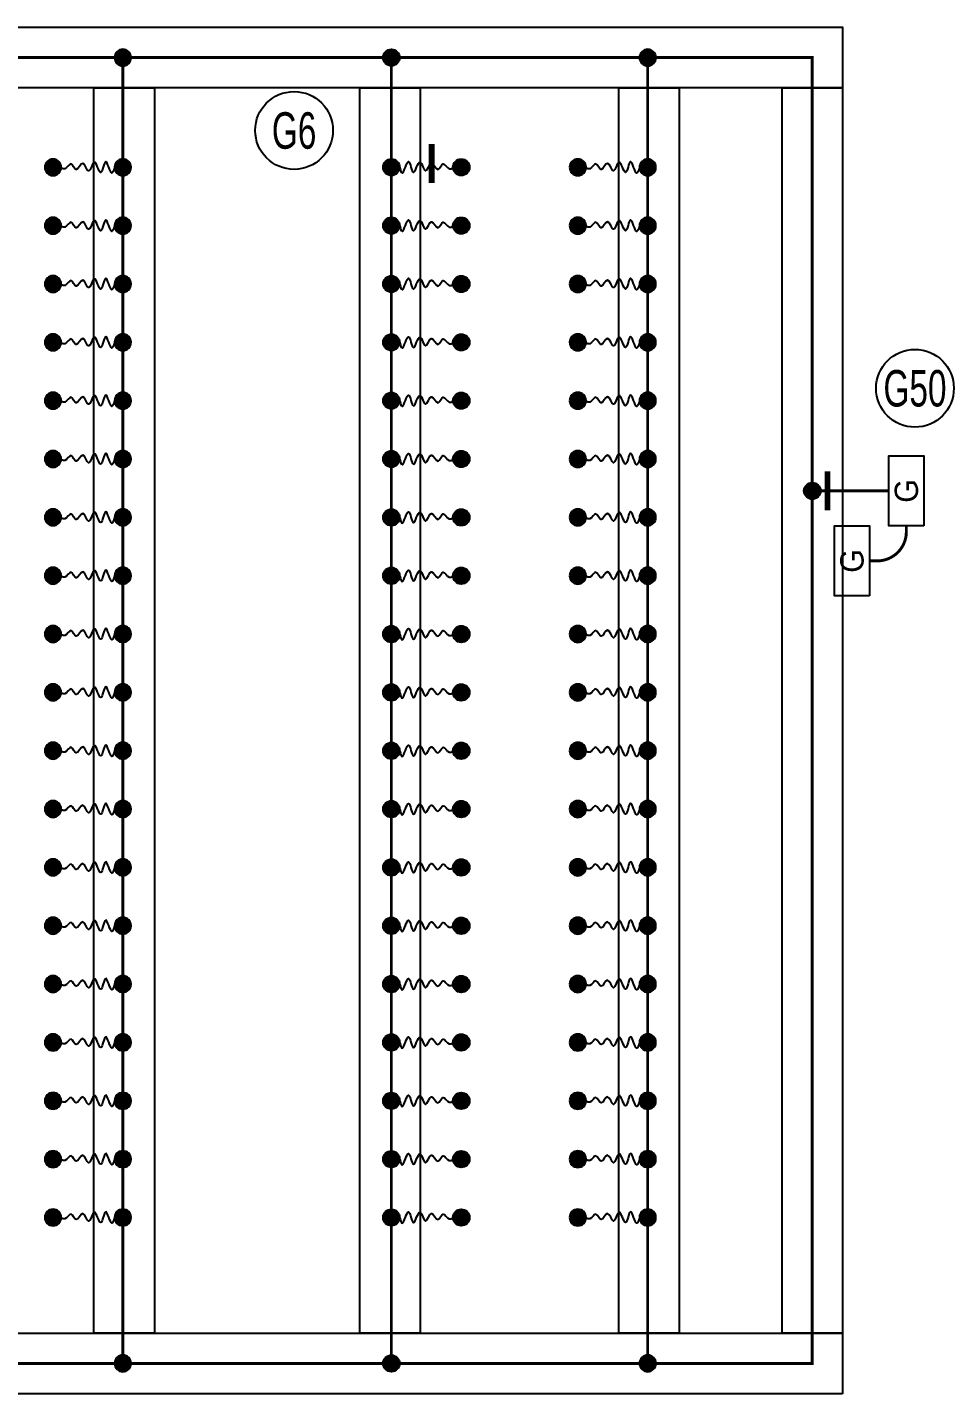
# Model space of a CAD drawing. Header units: millimetres. Extents: x -120884 to 122161, y 4425 to 84147.
# Drawn here: x 78298 to 87757, y 52614 to 66666 of the extents above; entities that cross this region are included whole.
import ezdxf
from ezdxf.enums import TextEntityAlignment as Align

# ---------------------------------------------------------------- set-up
doc = ezdxf.new("R2010")
doc.units = ezdxf.units.MM
doc.header["$LTSCALE"] = 150
doc.linetypes.add('D1', pattern=[3, 1, -1, 1])
for name, color, linetype in [('------99 Grounding_Grounding Terminal Board_T', 2, 'Continuous'), ('-----21 Embeded Wire in Ceiling or Wall_전기', 3, 'Continuous'), ('-----27 Communication Cable Tray', 2, 'Continuous'), ('-----29 Indicator', 1, 'Continuous'), ('-----30 Text', 2, 'Continuous')]:
    doc.layers.add(name, color=color, linetype=linetype)
doc.styles.add('ELEC', font='')
doc.styles.get('ELEC').set_extended_font_data('Dotum')

# ---------------------------------------------------------------- blocks, each defined once
blk = doc.blocks.new('A13')
blk.add_lwpolyline([(-5.759123780535447e-06, -299.9999958128319), (-5.759123780535447e-06, 4.187168087810278e-06), (599.9999942408763, 4.187168087810278e-06), (599.9999942408763, -299.9999958128319)], close=True)
at = {"style": 'ELEC'}
blk.add_text('G', height=200, dxfattribs=at).set_placement((299.9999942408758, -149.9999958128319), align=Align.MIDDLE)
blk = doc.blocks.new('A$C10f95c32')
h = blk.add_hatch(color=0)
edge = h.paths.add_edge_path()
edge.add_arc((64.00719340983778, 64.00719340983778), 64.0071934098378, 720.0000000000341, 1080.000000000034, ccw=False)
at = {"color": 0}
blk.add_circle((64.00719340983778, 64.00719340983778), 64.0071934098378, dxfattribs=at)

msp = doc.modelspace()

# ---------------------------------------------------------------- linework, layer by layer
at = {"layer": '-----21 Embeded Wire in Ceiling or Wall_전기', "linetype": 'D1', "ltscale": 0.5, "const_width": 30, "elevation": 6.03217089559932e-10}
msp.add_lwpolyline([(26350.35005101397, 52925.34452873934), (86374.36405589487, 52925.34452873934), (86374.36405589487, 66354.73008716758), (26350.35005101397, 66354.73008716758)], close=True, dxfattribs=at)
at = {"layer": '-----21 Embeded Wire in Ceiling or Wall_전기', "linetype": 'D1', "ltscale": 0.5, "const_width": 30}
for points, elevation in [([(79280.9849033365, 66354.73008716758), (79280.9849033365, 52925.34452873934)], 6.03217089559932e-10), ([(82043.73223007194, 66354.73008716758), (82043.73223007194, 52925.34452873934)], 6.03217089559932e-10), ([(84680.9849033365, 66354.73008716758), (84680.9849033365, 52925.34452873934)], 6.03217089559932e-10), ([(87162.3585616796, 61898.43425047406), (86374.36405589487, 61898.43425047406)], 1.231972526259866e-09)]:
    msp.add_lwpolyline(points, dxfattribs=dict(at, elevation=elevation))
at = {"layer": '-----21 Embeded Wire in Ceiling or Wall_전기', "linetype": 'D1', "ltscale": 0.5, "const_width": 30, "elevation": 3.165766516662927e-10}
msp.add_lwpolyline([(87342.3585616796, 61538.43425047407), (87342.3585616796, 61478.43425047407, -0.414213562373095), (87042.3585616796, 61178.43425047407), (86962.3585667042, 61178.43425047407)], format="xyb", dxfattribs=at)
at = {"layer": '-----21 Embeded Wire in Ceiling or Wall_전기'}
for points in [[(79280.9849033365, 65226.22074930242), (79227.31096783886, 65285.05277752626), (79168.1757816025, 65167.56806085177), (79104.27811655751, 65284.37394351012), (79053.29870751104, 65173.6794242725), (78986.00516559044, 65280.29908213805), (78928.90698978165, 65188.62027309102), (78868.41035860125, 65266.7168299894), (78801.11681668065, 65204.2390272881), (78748.77854118473, 65261.28430058493), (78685.39141799486, 65211.03108199994), (78601.78374320129, 65240.23208834586), (78562.35856671352, 65226.22074930242)], [(82043.73223007194, 65226.22074930242), (82097.40616556958, 65285.05277752626), (82156.54135180594, 65167.56806085177), (82220.43901685093, 65284.37394351012), (82271.4184258974, 65173.6794242725), (82338.711967818, 65280.29908213805), (82395.81014362679, 65188.62027309102), (82456.30677480719, 65266.7168299894), (82523.6003167278, 65204.2390272881), (82575.93859222371, 65261.28430058493), (82639.32571541358, 65211.03108199994), (82722.93339020715, 65240.23208834586), (82762.35856669492, 65226.22074930242)], [(84680.9849033365, 65226.22074930242), (84627.31096783886, 65285.05277752626), (84568.1757816025, 65167.56806085177), (84504.27811655751, 65284.37394351012), (84453.29870751104, 65173.6794242725), (84386.00516559044, 65280.29908213805), (84328.90698978165, 65188.62027309102), (84268.41035860125, 65266.7168299894), (84201.11681668065, 65204.2390272881), (84148.77854118473, 65261.28430058493), (84085.39141799486, 65211.03108199994), (84001.78374320129, 65240.23208834586), (83962.35856671352, 65226.22074930242)], [(79280.98490332908, 64626.22074930251), (79227.31096783144, 64685.05277752635), (79168.17578159508, 64567.56806085186), (79104.2781165501, 64684.3739435102), (79053.29870750362, 64573.67942427259), (78986.00516558302, 64680.29908213814), (78928.90698977423, 64588.6202730911), (78868.41035859383, 64666.71682998948), (78801.11681667322, 64604.23902728819), (78748.77854117731, 64661.28430058502), (78685.39141798744, 64611.03108200003), (78601.78374319387, 64640.23208834595), (78562.3585667061, 64626.22074930251)], [(82043.73223007936, 64626.22074930251), (82097.406165577, 64685.05277752635), (82156.54135181336, 64567.56806085186), (82220.43901685835, 64684.3739435102), (82271.41842590482, 64573.67942427259), (82338.71196782542, 64680.29908213814), (82395.81014363421, 64588.6202730911), (82456.30677481461, 64666.71682998948), (82523.60031673522, 64604.23902728819), (82575.93859223113, 64661.28430058502), (82639.325715421, 64611.03108200003), (82722.93339021457, 64640.23208834595), (82762.35856670234, 64626.22074930251)], [(84680.98490332908, 64626.22074930251), (84627.31096783144, 64685.05277752635), (84568.17578159508, 64567.56806085186), (84504.2781165501, 64684.3739435102), (84453.29870750362, 64573.67942427259), (84386.00516558302, 64680.29908213814), (84328.90698977423, 64588.6202730911), (84268.41035859383, 64666.71682998948), (84201.11681667322, 64604.23902728819), (84148.77854117731, 64661.28430058502), (84085.39141798744, 64611.03108200003), (84001.78374319387, 64640.23208834595), (83962.3585667061, 64626.22074930251)], [(79280.98490332166, 64026.22074930259), (79227.31096782401, 64085.05277752643), (79168.17578158766, 63967.56806085195), (79104.27811654267, 64084.37394351029), (79053.2987074962, 63973.67942427268), (78986.0051655756, 64080.29908213823), (78928.90698976681, 63988.62027309119), (78868.4103585864, 64066.71682998957), (78801.1168166658, 64004.23902728828), (78748.77854116989, 64061.2843005851), (78685.39141798002, 64011.03108200012), (78601.78374318645, 64040.23208834603), (78562.35856669868, 64026.22074930259)], [(82043.73223008678, 64026.22074930259), (82097.40616558443, 64085.05277752643), (82156.54135182078, 63967.56806085195), (82220.43901686577, 64084.37394351029), (82271.41842591224, 63973.67942427268), (82338.71196783285, 64080.29908213823), (82395.81014364163, 63988.62027309119), (82456.30677482203, 64066.71682998957), (82523.60031674264, 64004.23902728828), (82575.93859223856, 64061.2843005851), (82639.32571542842, 64011.03108200012), (82722.933390222, 64040.23208834603), (82762.35856670977, 64026.22074930259)], [(84680.98490332166, 64026.22074930259), (84627.31096782401, 64085.05277752643), (84568.17578158766, 63967.56806085195), (84504.27811654267, 64084.37394351029), (84453.2987074962, 63973.67942427268), (84386.0051655756, 64080.29908213823), (84328.90698976681, 63988.62027309119), (84268.4103585864, 64066.71682998957), (84201.1168166658, 64004.23902728828), (84148.77854116989, 64061.2843005851), (84085.39141798002, 64011.03108200012), (84001.78374318645, 64040.23208834603), (83962.35856669868, 64026.22074930259)], [(79280.98490332352, 63426.22074930257), (79227.31096782588, 63485.05277752641), (79168.17578158953, 63367.56806085193), (79104.27811654453, 63484.37394351027), (79053.29870749806, 63373.67942427265), (78986.00516557746, 63480.2990821382), (78928.90698976867, 63388.62027309117), (78868.41035858827, 63466.71682998955), (78801.11681666767, 63404.23902728825), (78748.77854117175, 63461.28430058508), (78685.39141798188, 63411.0310820001), (78601.78374318831, 63440.23208834601), (78562.35856670054, 63426.22074930257)], [(82043.73223008492, 63426.22074930257), (82097.40616558256, 63485.05277752641), (82156.54135181892, 63367.56806085193), (82220.43901686391, 63484.37394351027), (82271.41842591038, 63373.67942427265), (82338.71196783098, 63480.2990821382), (82395.81014363977, 63388.62027309117), (82456.30677482017, 63466.71682998955), (82523.60031674078, 63404.23902728825), (82575.9385922367, 63461.28430058508), (82639.32571542656, 63411.0310820001), (82722.93339022013, 63440.23208834601), (82762.3585667079, 63426.22074930257)], [(84680.98490332352, 63426.22074930257), (84627.31096782588, 63485.05277752641), (84568.17578158953, 63367.56806085193), (84504.27811654453, 63484.37394351027), (84453.29870749806, 63373.67942427265), (84386.00516557746, 63480.2990821382), (84328.90698976867, 63388.62027309117), (84268.41035858827, 63466.71682998955), (84201.11681666767, 63404.23902728825), (84148.77854117175, 63461.28430058508), (84085.39141798188, 63411.0310820001), (84001.78374318831, 63440.23208834601), (83962.35856670054, 63426.22074930257)], [(79280.98490332538, 62826.22074930255), (79227.31096782774, 62885.05277752639), (79168.17578159139, 62767.5680608519), (79104.2781165464, 62884.37394351025), (79053.29870749993, 62773.67942427263), (78986.00516557932, 62880.29908213818), (78928.90698977053, 62788.62027309115), (78868.41035859013, 62866.71682998953), (78801.11681666953, 62804.23902728823), (78748.77854117361, 62861.28430058506), (78685.39141798374, 62811.03108200007), (78601.78374319017, 62840.23208834599), (78562.3585667024, 62826.22074930255)], [(82043.73223008306, 62826.22074930255), (82097.4061655807, 62885.05277752639), (82156.54135181705, 62767.5680608519), (82220.43901686204, 62884.37394351025), (82271.41842590852, 62773.67942427263), (82338.71196782912, 62880.29908213818), (82395.81014363791, 62788.62027309115), (82456.30677481831, 62866.71682998953), (82523.60031673891, 62804.23902728823), (82575.93859223483, 62861.28430058506), (82639.3257154247, 62811.03108200007), (82722.93339021827, 62840.23208834599), (82762.35856670604, 62826.22074930255)], [(84680.98490332538, 62826.22074930255), (84627.31096782774, 62885.05277752639), (84568.17578159139, 62767.5680608519), (84504.2781165464, 62884.37394351025), (84453.29870749993, 62773.67942427263), (84386.00516557932, 62880.29908213818), (84328.90698977053, 62788.62027309115), (84268.41035859013, 62866.71682998953), (84201.11681666953, 62804.23902728823), (84148.77854117361, 62861.28430058506), (84085.39141798374, 62811.03108200007), (84001.78374319017, 62840.23208834599), (83962.3585667024, 62826.22074930255)], [(79280.98490332725, 62226.22074930253), (79227.3109678296, 62285.05277752637), (79168.17578159325, 62167.56806085188), (79104.27811654826, 62284.37394351023), (79053.29870750179, 62173.67942427261), (78986.00516558118, 62280.29908213816), (78928.9069897724, 62188.62027309112), (78868.410358592, 62266.71682998951), (78801.11681667139, 62204.23902728821), (78748.77854117547, 62261.28430058504), (78685.39141798561, 62211.03108200005), (78601.78374319203, 62240.23208834597), (78562.35856670426, 62226.22074930253)], [(82043.7322300812, 62226.22074930253), (82097.40616557884, 62285.05277752637), (82156.54135181519, 62167.56806085188), (82220.43901686018, 62284.37394351023), (82271.41842590665, 62173.67942427261), (82338.71196782726, 62280.29908213816), (82395.81014363604, 62188.62027309112), (82456.30677481645, 62266.71682998951), (82523.60031673705, 62204.23902728821), (82575.93859223297, 62261.28430058504), (82639.32571542283, 62211.03108200005), (82722.9333902164, 62240.23208834597), (82762.35856670418, 62226.22074930253)], [(84680.98490332725, 62226.22074930253), (84627.3109678296, 62285.05277752637), (84568.17578159325, 62167.56806085188), (84504.27811654826, 62284.37394351023), (84453.29870750179, 62173.67942427261), (84386.00516558118, 62280.29908213816), (84328.9069897724, 62188.62027309112), (84268.410358592, 62266.71682998951), (84201.11681667139, 62204.23902728821), (84148.77854117547, 62261.28430058504), (84085.39141798561, 62211.03108200005), (84001.78374319203, 62240.23208834597), (83962.35856670426, 62226.22074930253)], [(79280.98490332911, 61626.22074930251), (79227.31096783146, 61685.05277752635), (79168.17578159511, 61567.56806085186), (79104.27811655012, 61684.3739435102), (79053.29870750365, 61573.67942427259), (78986.00516558305, 61680.29908213814), (78928.90698977426, 61588.6202730911), (78868.41035859386, 61666.71682998948), (78801.11681667325, 61604.23902728819), (78748.77854117734, 61661.28430058502), (78685.39141798747, 61611.03108200003), (78601.7837431939, 61640.23208834595), (78562.35856670613, 61626.22074930251)], [(82043.73223007933, 61626.22074930251), (82097.40616557698, 61685.05277752635), (82156.54135181333, 61567.56806085186), (82220.43901685832, 61684.3739435102), (82271.41842590479, 61573.67942427259), (82338.7119678254, 61680.29908213814), (82395.81014363418, 61588.6202730911), (82456.30677481458, 61666.71682998948), (82523.60031673519, 61604.23902728819), (82575.9385922311, 61661.28430058502), (82639.32571542097, 61611.03108200003), (82722.93339021454, 61640.23208834595), (82762.35856670231, 61626.22074930251)], [(84680.98490332911, 61626.22074930251), (84627.31096783146, 61685.05277752635), (84568.17578159511, 61567.56806085186), (84504.27811655012, 61684.3739435102), (84453.29870750365, 61573.67942427259), (84386.00516558305, 61680.29908213814), (84328.90698977426, 61588.6202730911), (84268.41035859386, 61666.71682998948), (84201.11681667325, 61604.23902728819), (84148.77854117734, 61661.28430058502), (84085.39141798747, 61611.03108200003), (84001.7837431939, 61640.23208834595), (83962.35856670613, 61626.22074930251)], [(79280.98490332911, 61026.22074930251), (79227.31096783146, 61085.05277752635), (79168.17578159511, 60967.56806085186), (79104.27811655012, 61084.3739435102), (79053.29870750365, 60973.67942427259), (78986.00516558305, 61080.29908213814), (78928.90698977426, 60988.6202730911), (78868.41035859386, 61066.71682998948), (78801.11681667325, 61004.23902728819), (78748.77854117734, 61061.28430058502), (78685.39141798747, 61011.03108200003), (78601.7837431939, 61040.23208834595), (78562.35856670613, 61026.22074930251)], [(82043.73223007933, 61026.22074930251), (82097.40616557698, 61085.05277752635), (82156.54135181333, 60967.56806085186), (82220.43901685832, 61084.3739435102), (82271.41842590479, 60973.67942427259), (82338.7119678254, 61080.29908213814), (82395.81014363418, 60988.6202730911), (82456.30677481458, 61066.71682998948), (82523.60031673519, 61004.23902728819), (82575.9385922311, 61061.28430058502), (82639.32571542097, 61011.03108200003), (82722.93339021454, 61040.23208834595), (82762.35856670231, 61026.22074930251)], [(84680.98490332911, 61026.22074930251), (84627.31096783146, 61085.05277752635), (84568.17578159511, 60967.56806085186), (84504.27811655012, 61084.3739435102), (84453.29870750365, 60973.67942427259), (84386.00516558305, 61080.29908213814), (84328.90698977426, 60988.6202730911), (84268.41035859386, 61066.71682998948), (84201.11681667325, 61004.23902728819), (84148.77854117734, 61061.28430058502), (84085.39141798747, 61011.03108200003), (84001.7837431939, 61040.23208834595), (83962.35856670613, 61026.22074930251)], [(79280.98490332911, 60426.22074930251), (79227.31096783146, 60485.05277752635), (79168.17578159511, 60367.56806085186), (79104.27811655012, 60484.3739435102), (79053.29870750365, 60373.67942427259), (78986.00516558305, 60480.29908213814), (78928.90698977426, 60388.6202730911), (78868.41035859386, 60466.71682998948), (78801.11681667325, 60404.23902728819), (78748.77854117734, 60461.28430058502), (78685.39141798747, 60411.03108200003), (78601.7837431939, 60440.23208834595), (78562.35856670613, 60426.22074930251)], [(82043.73223007933, 60426.22074930251), (82097.40616557698, 60485.05277752635), (82156.54135181333, 60367.56806085186), (82220.43901685832, 60484.3739435102), (82271.41842590479, 60373.67942427259), (82338.7119678254, 60480.29908213814), (82395.81014363418, 60388.6202730911), (82456.30677481458, 60466.71682998948), (82523.60031673519, 60404.23902728819), (82575.9385922311, 60461.28430058502), (82639.32571542097, 60411.03108200003), (82722.93339021454, 60440.23208834595), (82762.35856670231, 60426.22074930251)], [(84680.98490332911, 60426.22074930251), (84627.31096783146, 60485.05277752635), (84568.17578159511, 60367.56806085186), (84504.27811655012, 60484.3739435102), (84453.29870750365, 60373.67942427259), (84386.00516558305, 60480.29908213814), (84328.90698977426, 60388.6202730911), (84268.41035859386, 60466.71682998948), (84201.11681667325, 60404.23902728819), (84148.77854117734, 60461.28430058502), (84085.39141798747, 60411.03108200003), (84001.7837431939, 60440.23208834595), (83962.35856670613, 60426.22074930251)], [(79280.98490332911, 59826.22074930251), (79227.31096783146, 59885.05277752635), (79168.17578159511, 59767.56806085186), (79104.27811655012, 59884.3739435102), (79053.29870750365, 59773.67942427259), (78986.00516558305, 59880.29908213814), (78928.90698977426, 59788.6202730911), (78868.41035859386, 59866.71682998948), (78801.11681667325, 59804.23902728819), (78748.77854117734, 59861.28430058502), (78685.39141798747, 59811.03108200003), (78601.7837431939, 59840.23208834595), (78562.35856670613, 59826.22074930251)], [(82043.73223007936, 59826.22074930251), (82097.406165577, 59885.05277752635), (82156.54135181336, 59767.56806085186), (82220.43901685835, 59884.3739435102), (82271.41842590482, 59773.67942427259), (82338.71196782542, 59880.29908213814), (82395.81014363421, 59788.6202730911), (82456.30677481461, 59866.71682998948), (82523.60031673522, 59804.23902728819), (82575.93859223113, 59861.28430058502), (82639.325715421, 59811.03108200003), (82722.93339021457, 59840.23208834595), (82762.35856670234, 59826.22074930251)], [(84680.98490332911, 59826.22074930251), (84627.31096783146, 59885.05277752635), (84568.17578159511, 59767.56806085186), (84504.27811655012, 59884.3739435102), (84453.29870750365, 59773.67942427259), (84386.00516558305, 59880.29908213814), (84328.90698977426, 59788.6202730911), (84268.41035859386, 59866.71682998948), (84201.11681667325, 59804.23902728819), (84148.77854117734, 59861.28430058502), (84085.39141798747, 59811.03108200003), (84001.7837431939, 59840.23208834595), (83962.35856670613, 59826.22074930251)], [(79280.98490332911, 59226.22074930251), (79227.31096783146, 59285.05277752635), (79168.17578159511, 59167.56806085186), (79104.27811655012, 59284.3739435102), (79053.29870750365, 59173.67942427259), (78986.00516558305, 59280.29908213814), (78928.90698977426, 59188.6202730911), (78868.41035859386, 59266.71682998948), (78801.11681667325, 59204.23902728819), (78748.77854117734, 59261.28430058502), (78685.39141798747, 59211.03108200003), (78601.7837431939, 59240.23208834595), (78562.35856670613, 59226.22074930251)], [(82043.73223007936, 59226.22074930251), (82097.406165577, 59285.05277752635), (82156.54135181336, 59167.56806085186), (82220.43901685835, 59284.3739435102), (82271.41842590482, 59173.67942427259), (82338.71196782542, 59280.29908213814), (82395.81014363421, 59188.6202730911), (82456.30677481461, 59266.71682998948), (82523.60031673522, 59204.23902728819), (82575.93859223113, 59261.28430058502), (82639.325715421, 59211.03108200003), (82722.93339021457, 59240.23208834595), (82762.35856670234, 59226.22074930251)], [(84680.98490332911, 59226.22074930251), (84627.31096783146, 59285.05277752635), (84568.17578159511, 59167.56806085186), (84504.27811655012, 59284.3739435102), (84453.29870750365, 59173.67942427259), (84386.00516558305, 59280.29908213814), (84328.90698977426, 59188.6202730911), (84268.41035859386, 59266.71682998948), (84201.11681667325, 59204.23902728819), (84148.77854117734, 59261.28430058502), (84085.39141798747, 59211.03108200003), (84001.7837431939, 59240.23208834595), (83962.35856670613, 59226.22074930251)], [(79280.98490332911, 58626.22074930251), (79227.31096783146, 58685.05277752635), (79168.17578159511, 58567.56806085186), (79104.27811655012, 58684.3739435102), (79053.29870750365, 58573.67942427259), (78986.00516558305, 58680.29908213814), (78928.90698977426, 58588.6202730911), (78868.41035859386, 58666.71682998948), (78801.11681667325, 58604.23902728819), (78748.77854117734, 58661.28430058502), (78685.39141798747, 58611.03108200003), (78601.7837431939, 58640.23208834595), (78562.35856670613, 58626.22074930251)], [(82043.73223007936, 58626.22074930251), (82097.406165577, 58685.05277752635), (82156.54135181336, 58567.56806085186), (82220.43901685835, 58684.3739435102), (82271.41842590482, 58573.67942427259), (82338.71196782542, 58680.29908213814), (82395.81014363421, 58588.6202730911), (82456.30677481461, 58666.71682998948), (82523.60031673522, 58604.23902728819), (82575.93859223113, 58661.28430058502), (82639.325715421, 58611.03108200003), (82722.93339021457, 58640.23208834595), (82762.35856670234, 58626.22074930251)], [(84680.98490332911, 58626.22074930251), (84627.31096783146, 58685.05277752635), (84568.17578159511, 58567.56806085186), (84504.27811655012, 58684.3739435102), (84453.29870750365, 58573.67942427259), (84386.00516558305, 58680.29908213814), (84328.90698977426, 58588.6202730911), (84268.41035859386, 58666.71682998948), (84201.11681667325, 58604.23902728819), (84148.77854117734, 58661.28430058502), (84085.39141798747, 58611.03108200003), (84001.7837431939, 58640.23208834595), (83962.35856670613, 58626.22074930251)], [(79280.98490332911, 58026.22074930251), (79227.31096783146, 58085.05277752635), (79168.17578159511, 57967.56806085186), (79104.27811655012, 58084.3739435102), (79053.29870750365, 57973.67942427259), (78986.00516558305, 58080.29908213814), (78928.90698977426, 57988.6202730911), (78868.41035859386, 58066.71682998948), (78801.11681667325, 58004.23902728819), (78748.77854117734, 58061.28430058502), (78685.39141798747, 58011.03108200003), (78601.7837431939, 58040.23208834595), (78562.35856670613, 58026.22074930251)], [(82043.73223007936, 58026.22074930251), (82097.406165577, 58085.05277752635), (82156.54135181336, 57967.56806085186), (82220.43901685835, 58084.3739435102), (82271.41842590482, 57973.67942427259), (82338.71196782542, 58080.29908213814), (82395.81014363421, 57988.6202730911), (82456.30677481461, 58066.71682998948), (82523.60031673522, 58004.23902728819), (82575.93859223113, 58061.28430058502), (82639.325715421, 58011.03108200003), (82722.93339021457, 58040.23208834595), (82762.35856670234, 58026.22074930251)], [(84680.98490332911, 58026.22074930251), (84627.31096783146, 58085.05277752635), (84568.17578159511, 57967.56806085186), (84504.27811655012, 58084.3739435102), (84453.29870750365, 57973.67942427259), (84386.00516558305, 58080.29908213814), (84328.90698977426, 57988.6202730911), (84268.41035859386, 58066.71682998948), (84201.11681667325, 58004.23902728819), (84148.77854117734, 58061.28430058502), (84085.39141798747, 58011.03108200003), (84001.7837431939, 58040.23208834595), (83962.35856670613, 58026.22074930251)], [(79280.98490332911, 57426.22074930251), (79227.31096783146, 57485.05277752635), (79168.17578159511, 57367.56806085186), (79104.27811655012, 57484.3739435102), (79053.29870750365, 57373.67942427259), (78986.00516558305, 57480.29908213814), (78928.90698977426, 57388.6202730911), (78868.41035859386, 57466.71682998948), (78801.11681667325, 57404.23902728819), (78748.77854117734, 57461.28430058502), (78685.39141798747, 57411.03108200003), (78601.7837431939, 57440.23208834595), (78562.35856670613, 57426.22074930251)], [(82043.73223007936, 57426.22074930251), (82097.406165577, 57485.05277752635), (82156.54135181336, 57367.56806085186), (82220.43901685835, 57484.3739435102), (82271.41842590482, 57373.67942427259), (82338.71196782542, 57480.29908213814), (82395.81014363421, 57388.6202730911), (82456.30677481461, 57466.71682998948), (82523.60031673522, 57404.23902728819), (82575.93859223113, 57461.28430058502), (82639.325715421, 57411.03108200003), (82722.93339021457, 57440.23208834595), (82762.35856670234, 57426.22074930251)], [(84680.98490332911, 57426.22074930251), (84627.31096783146, 57485.05277752635), (84568.17578159511, 57367.56806085186), (84504.27811655012, 57484.3739435102), (84453.29870750365, 57373.67942427259), (84386.00516558305, 57480.29908213814), (84328.90698977426, 57388.6202730911), (84268.41035859386, 57466.71682998948), (84201.11681667325, 57404.23902728819), (84148.77854117734, 57461.28430058502), (84085.39141798747, 57411.03108200003), (84001.7837431939, 57440.23208834595), (83962.35856670613, 57426.22074930251)], [(79280.98490332908, 56826.22074930251), (79227.31096783144, 56885.05277752635), (79168.17578159508, 56767.56806085186), (79104.2781165501, 56884.3739435102), (79053.29870750362, 56773.67942427259), (78986.00516558302, 56880.29908213814), (78928.90698977423, 56788.6202730911), (78868.41035859383, 56866.71682998948), (78801.11681667322, 56804.23902728819), (78748.77854117731, 56861.28430058502), (78685.39141798744, 56811.03108200003), (78601.78374319387, 56840.23208834595), (78562.3585667061, 56826.22074930251)], [(82043.73223007936, 56826.22074930251), (82097.406165577, 56885.05277752635), (82156.54135181336, 56767.56806085186), (82220.43901685835, 56884.3739435102), (82271.41842590482, 56773.67942427259), (82338.71196782542, 56880.29908213814), (82395.81014363421, 56788.6202730911), (82456.30677481461, 56866.71682998948), (82523.60031673522, 56804.23902728819), (82575.93859223113, 56861.28430058502), (82639.325715421, 56811.03108200003), (82722.93339021457, 56840.23208834595), (82762.35856670234, 56826.22074930251)], [(84680.98490332908, 56826.22074930251), (84627.31096783144, 56885.05277752635), (84568.17578159508, 56767.56806085186), (84504.2781165501, 56884.3739435102), (84453.29870750362, 56773.67942427259), (84386.00516558302, 56880.29908213814), (84328.90698977423, 56788.6202730911), (84268.41035859383, 56866.71682998948), (84201.11681667322, 56804.23902728819), (84148.77854117731, 56861.28430058502), (84085.39141798744, 56811.03108200003), (84001.78374319387, 56840.23208834595), (83962.3585667061, 56826.22074930251)], [(79280.98490332908, 56226.22074930251), (79227.31096783144, 56285.05277752635), (79168.17578159508, 56167.56806085186), (79104.2781165501, 56284.3739435102), (79053.29870750362, 56173.67942427259), (78986.00516558302, 56280.29908213814), (78928.90698977423, 56188.6202730911), (78868.41035859383, 56266.71682998948), (78801.11681667322, 56204.23902728819), (78748.77854117731, 56261.28430058502), (78685.39141798744, 56211.03108200003), (78601.78374319387, 56240.23208834595), (78562.3585667061, 56226.22074930251)], [(82043.73223007936, 56226.22074930251), (82097.406165577, 56285.05277752635), (82156.54135181336, 56167.56806085186), (82220.43901685835, 56284.3739435102), (82271.41842590482, 56173.67942427259), (82338.71196782542, 56280.29908213814), (82395.81014363421, 56188.6202730911), (82456.30677481461, 56266.71682998948), (82523.60031673522, 56204.23902728819), (82575.93859223113, 56261.28430058502), (82639.325715421, 56211.03108200003), (82722.93339021457, 56240.23208834595), (82762.35856670234, 56226.22074930251)], [(84680.98490332908, 56226.22074930251), (84627.31096783144, 56285.05277752635), (84568.17578159508, 56167.56806085186), (84504.2781165501, 56284.3739435102), (84453.29870750362, 56173.67942427259), (84386.00516558302, 56280.29908213814), (84328.90698977423, 56188.6202730911), (84268.41035859383, 56266.71682998948), (84201.11681667322, 56204.23902728819), (84148.77854117731, 56261.28430058502), (84085.39141798744, 56211.03108200003), (84001.78374319387, 56240.23208834595), (83962.3585667061, 56226.22074930251)], [(79280.98490332908, 55626.22074930251), (79227.31096783144, 55685.05277752635), (79168.17578159508, 55567.56806085186), (79104.2781165501, 55684.3739435102), (79053.29870750362, 55573.67942427259), (78986.00516558302, 55680.29908213814), (78928.90698977423, 55588.6202730911), (78868.41035859383, 55666.71682998948), (78801.11681667322, 55604.23902728819), (78748.77854117731, 55661.28430058502), (78685.39141798744, 55611.03108200003), (78601.78374319387, 55640.23208834595), (78562.3585667061, 55626.22074930251)], [(82043.73223007936, 55626.22074930251), (82097.406165577, 55685.05277752635), (82156.54135181336, 55567.56806085186), (82220.43901685835, 55684.3739435102), (82271.41842590482, 55573.67942427259), (82338.71196782542, 55680.29908213814), (82395.81014363421, 55588.6202730911), (82456.30677481461, 55666.71682998948), (82523.60031673522, 55604.23902728819), (82575.93859223113, 55661.28430058502), (82639.325715421, 55611.03108200003), (82722.93339021457, 55640.23208834595), (82762.35856670234, 55626.22074930251)], [(84680.98490332908, 55626.22074930251), (84627.31096783144, 55685.05277752635), (84568.17578159508, 55567.56806085186), (84504.2781165501, 55684.3739435102), (84453.29870750362, 55573.67942427259), (84386.00516558302, 55680.29908213814), (84328.90698977423, 55588.6202730911), (84268.41035859383, 55666.71682998948), (84201.11681667322, 55604.23902728819), (84148.77854117731, 55661.28430058502), (84085.39141798744, 55611.03108200003), (84001.78374319387, 55640.23208834595), (83962.3585667061, 55626.22074930251)], [(79280.98490332908, 55026.22074930251), (79227.31096783144, 55085.05277752635), (79168.17578159508, 54967.56806085186), (79104.2781165501, 55084.3739435102), (79053.29870750362, 54973.67942427259), (78986.00516558302, 55080.29908213814), (78928.90698977423, 54988.6202730911), (78868.41035859383, 55066.71682998948), (78801.11681667322, 55004.23902728819), (78748.77854117731, 55061.28430058502), (78685.39141798744, 55011.03108200003), (78601.78374319387, 55040.23208834595), (78562.3585667061, 55026.22074930251)], [(82043.73223007936, 55026.22074930251), (82097.406165577, 55085.05277752635), (82156.54135181336, 54967.56806085186), (82220.43901685835, 55084.3739435102), (82271.41842590482, 54973.67942427259), (82338.71196782542, 55080.29908213814), (82395.81014363421, 54988.6202730911), (82456.30677481461, 55066.71682998948), (82523.60031673522, 55004.23902728819), (82575.93859223113, 55061.28430058502), (82639.325715421, 55011.03108200003), (82722.93339021457, 55040.23208834595), (82762.35856670234, 55026.22074930251)], [(84680.98490332908, 55026.22074930251), (84627.31096783144, 55085.05277752635), (84568.17578159508, 54967.56806085186), (84504.2781165501, 55084.3739435102), (84453.29870750362, 54973.67942427259), (84386.00516558302, 55080.29908213814), (84328.90698977423, 54988.6202730911), (84268.41035859383, 55066.71682998948), (84201.11681667322, 55004.23902728819), (84148.77854117731, 55061.28430058502), (84085.39141798744, 55011.03108200003), (84001.78374319387, 55040.23208834595), (83962.3585667061, 55026.22074930251)], [(79280.98490332908, 54426.22074930251), (79227.31096783144, 54485.05277752635), (79168.17578159508, 54367.56806085186), (79104.2781165501, 54484.3739435102), (79053.29870750362, 54373.67942427259), (78986.00516558302, 54480.29908213814), (78928.90698977423, 54388.6202730911), (78868.41035859383, 54466.71682998948), (78801.11681667322, 54404.23902728819), (78748.77854117731, 54461.28430058502), (78685.39141798744, 54411.03108200003), (78601.78374319387, 54440.23208834595), (78562.3585667061, 54426.22074930251)], [(82043.73223007936, 54426.22074930251), (82097.406165577, 54485.05277752635), (82156.54135181336, 54367.56806085186), (82220.43901685835, 54484.3739435102), (82271.41842590482, 54373.67942427259), (82338.71196782542, 54480.29908213814), (82395.81014363421, 54388.6202730911), (82456.30677481461, 54466.71682998948), (82523.60031673522, 54404.23902728819), (82575.93859223113, 54461.28430058502), (82639.325715421, 54411.03108200003), (82722.93339021457, 54440.23208834595), (82762.35856670234, 54426.22074930251)], [(84680.98490332908, 54426.22074930251), (84627.31096783144, 54485.05277752635), (84568.17578159508, 54367.56806085186), (84504.2781165501, 54484.3739435102), (84453.29870750362, 54373.67942427259), (84386.00516558302, 54480.29908213814), (84328.90698977423, 54388.6202730911), (84268.41035859383, 54466.71682998948), (84201.11681667322, 54404.23902728819), (84148.77854117731, 54461.28430058502), (84085.39141798744, 54411.03108200003), (84001.78374319387, 54440.23208834595), (83962.3585667061, 54426.22074930251)]]:
    msp.add_spline(points, degree=3, dxfattribs=at)
at = {"layer": '-----27 Communication Cable Tray', "color": 9, "elevation": 6.03217089559932e-10}
for points in [[(86685.31385758074, 66043.78028548164), (26039.40024932814, 66043.78028548165), (26039.40024932814, 66665.6798888534), (86685.31385758074, 66665.67988885338)], [(78983.78714320718, 66043.78028548165), (79605.68674657884, 66043.78028548165), (79605.68674657884, 53236.2943304252), (78983.78714320718, 53236.2943304252)], [(81719.02736034678, 66043.78028548165), (82340.92696371843, 66043.78028548165), (82340.92696371843, 53236.2943304252), (81719.02736034678, 53236.2943304252)], [(84383.78714320718, 66043.78028548165), (85005.68674657884, 66043.78028548165), (85005.68674657884, 53236.2943304252), (84383.78714320718, 53236.2943304252)], [(86063.41425420903, 66043.78028548152), (86685.31385758071, 66043.78028548152), (86685.31385758071, 53236.29433042508), (86063.41425420903, 53236.29433042508)], [(86685.31385758074, 52614.39472705346), (26039.40024932814, 52614.39472705347), (26039.40024932814, 53236.29433042521), (86685.31385758074, 53236.2943304252)]]:
    msp.add_lwpolyline(points, close=True, dxfattribs=at)
at = {"layer": '-----29 Indicator'}
for points, elevation in [([(81538.14512326947, 65604.99377716106, 0, 0, 0), (82458.33480722242, 65604.99377716106, 0, 0, 0), (82458.33480722242, 65466.02718371309, 60, 60, 0), (82458.33480722242, 65066.02718371309, 0, 0, 0)], 6.032170897767725e-10), ([(87031.03277357183, 62953.90857299368, 0, 0, 0), (86531.03277357183, 62953.90857299368, 0, 0, 0), (86531.03277357183, 62098.43425047406, 60, 60, 0), (86531.03277357183, 61698.43425047406, 0, 0, 0)], 1.231972526259866e-09)]:
    msp.add_lwpolyline(points, format="xyseb", dxfattribs=dict(at, elevation=elevation))
for centre in [(81043.14512326947, 65604.99377716106), (87431.03277357183, 62953.90857299368, 1.231972526259866e-09)]:
    msp.add_circle(centre, 400, dxfattribs=at)

# ---------------------------------------------------------------- block references
at = {"layer": '------99 Grounding_Grounding Terminal Board_T', "xscale": 1.2, "yscale": 1.2, "zscale": 1.2, "rotation": 90}
for p in [(87162.3585667042, 61538.43425738502), (86602.35857172881, 60818.43425738502)]:
    msp.add_blockref('A13', p, dxfattribs=at)
at = {"layer": '-----21 Embeded Wire in Ceiling or Wall_전기', "yscale": 1.333333333333333, "zscale": 1.333333333333333}
for p, xscale in [((79366.32782788295, 66269.38716262113), -1.333333333333333), ((81958.38930552549, 66269.38716262113), 1.333333333333333), ((84766.32782788295, 66269.38716262113), -1.333333333333333), ((78647.70149125997, 65140.87782475597), -1.333333333333333), ((79366.32782788295, 65140.87782475597), -1.333333333333333), ((81958.38930552549, 65140.87782475597), 1.333333333333333), ((82677.01564214847, 65140.87782475597), 1.333333333333333), ((84047.70149125997, 65140.87782475597), -1.333333333333333), ((84766.32782788295, 65140.87782475597), -1.333333333333333), ((78647.70149125255, 64540.87782475605), -1.333333333333333), ((79366.32782787553, 64540.87782475605), -1.333333333333333), ((81958.38930553291, 64540.87782475605), 1.333333333333333), ((82677.0156421559, 64540.87782475605), 1.333333333333333), ((84047.70149125255, 64540.87782475605), -1.333333333333333), ((84766.32782787553, 64540.87782475605), -1.333333333333333), ((78647.70149124513, 63940.87782475614), -1.333333333333333), ((79366.32782786811, 63940.87782475614), -1.333333333333333), ((81958.38930554033, 63940.87782475614), 1.333333333333333), ((82677.01564216331, 63940.87782475614), 1.333333333333333), ((84047.70149124513, 63940.87782475614), -1.333333333333333), ((84766.32782786811, 63940.87782475614), -1.333333333333333), ((78647.70149124699, 63340.87782475612), -1.333333333333333), ((79366.32782786997, 63340.87782475612), -1.333333333333333), ((81958.38930553847, 63340.87782475612), 1.333333333333333), ((82677.01564216145, 63340.87782475612), 1.333333333333333), ((84047.70149124699, 63340.87782475612), -1.333333333333333), ((84766.32782786997, 63340.87782475612), -1.333333333333333), ((78647.70149124885, 62740.8778247561), -1.333333333333333), ((79366.32782787184, 62740.8778247561), -1.333333333333333), ((81958.3893055366, 62740.8778247561), 1.333333333333333), ((82677.01564215959, 62740.8778247561), 1.333333333333333), ((84047.70149124885, 62740.8778247561), -1.333333333333333), ((84766.32782787184, 62740.8778247561), -1.333333333333333), ((78647.70149125071, 62140.87782475608), -1.333333333333333), ((79366.3278278737, 62140.87782475608), -1.333333333333333), ((81958.38930553474, 62140.87782475608), 1.333333333333333), ((82677.01564215773, 62140.87782475608), 1.333333333333333), ((84047.70149125071, 62140.87782475608), -1.333333333333333), ((84766.3278278737, 62140.87782475608), -1.333333333333333), ((78647.70149125258, 61540.87782475605), -1.333333333333333), ((79366.32782787556, 61540.87782475605), -1.333333333333333), ((81958.38930553288, 61540.87782475605), 1.333333333333333), ((82677.01564215586, 61540.87782475605), 1.333333333333333), ((84047.70149125258, 61540.87782475605), -1.333333333333333), ((84766.32782787556, 61540.87782475605), -1.333333333333333), ((78647.70149125258, 60940.87782475605), -1.333333333333333), ((79366.32782787556, 60940.87782475605), -1.333333333333333), ((81958.38930553288, 60940.87782475605), 1.333333333333333), ((82677.01564215586, 60940.87782475605), 1.333333333333333), ((84047.70149125258, 60940.87782475605), -1.333333333333333), ((84766.32782787556, 60940.87782475605), -1.333333333333333), ((78647.70149125258, 60340.87782475605), -1.333333333333333), ((79366.32782787556, 60340.87782475605), -1.333333333333333), ((81958.38930553288, 60340.87782475605), 1.333333333333333), ((82677.01564215586, 60340.87782475605), 1.333333333333333), ((84047.70149125258, 60340.87782475605), -1.333333333333333), ((84766.32782787556, 60340.87782475605), -1.333333333333333), ((78647.70149125258, 59740.87782475605), -1.333333333333333), ((79366.32782787556, 59740.87782475605), -1.333333333333333), ((81958.38930553291, 59740.87782475605), 1.333333333333333), ((82677.0156421559, 59740.87782475605), 1.333333333333333), ((84047.70149125258, 59740.87782475605), -1.333333333333333), ((84766.32782787556, 59740.87782475605), -1.333333333333333), ((78647.70149125258, 59140.87782475605), -1.333333333333333), ((79366.32782787556, 59140.87782475605), -1.333333333333333), ((81958.38930553291, 59140.87782475605), 1.333333333333333), ((82677.0156421559, 59140.87782475605), 1.333333333333333), ((84047.70149125258, 59140.87782475605), -1.333333333333333), ((84766.32782787556, 59140.87782475605), -1.333333333333333), ((78647.70149125258, 58540.87782475605), -1.333333333333333), ((79366.32782787556, 58540.87782475605), -1.333333333333333), ((81958.38930553291, 58540.87782475605), 1.333333333333333), ((82677.0156421559, 58540.87782475605), 1.333333333333333), ((84047.70149125258, 58540.87782475605), -1.333333333333333), ((84766.32782787556, 58540.87782475605), -1.333333333333333), ((78647.70149125258, 57940.87782475605), -1.333333333333333), ((79366.32782787556, 57940.87782475605), -1.333333333333333), ((81958.38930553291, 57940.87782475605), 1.333333333333333), ((82677.0156421559, 57940.87782475605), 1.333333333333333), ((84047.70149125258, 57940.87782475605), -1.333333333333333), ((84766.32782787556, 57940.87782475605), -1.333333333333333), ((78647.70149125258, 57340.87782475605), -1.333333333333333), ((79366.32782787556, 57340.87782475605), -1.333333333333333), ((81958.38930553291, 57340.87782475605), 1.333333333333333), ((82677.0156421559, 57340.87782475605), 1.333333333333333), ((84047.70149125258, 57340.87782475605), -1.333333333333333), ((84766.32782787556, 57340.87782475605), -1.333333333333333), ((78647.70149125255, 56740.87782475605), -1.333333333333333), ((79366.32782787553, 56740.87782475605), -1.333333333333333), ((81958.38930553291, 56740.87782475605), 1.333333333333333), ((82677.0156421559, 56740.87782475605), 1.333333333333333), ((84047.70149125255, 56740.87782475605), -1.333333333333333), ((84766.32782787553, 56740.87782475605), -1.333333333333333), ((78647.70149125255, 56140.87782475605), -1.333333333333333), ((79366.32782787553, 56140.87782475605), -1.333333333333333), ((81958.38930553291, 56140.87782475605), 1.333333333333333), ((82677.0156421559, 56140.87782475605), 1.333333333333333), ((84047.70149125255, 56140.87782475605), -1.333333333333333), ((84766.32782787553, 56140.87782475605), -1.333333333333333), ((78647.70149125255, 55540.87782475605), -1.333333333333333), ((79366.32782787553, 55540.87782475605), -1.333333333333333), ((81958.38930553291, 55540.87782475605), 1.333333333333333), ((82677.0156421559, 55540.87782475605), 1.333333333333333), ((84047.70149125255, 55540.87782475605), -1.333333333333333), ((84766.32782787553, 55540.87782475605), -1.333333333333333), ((78647.70149125255, 54940.87782475605), -1.333333333333333), ((79366.32782787553, 54940.87782475605), -1.333333333333333), ((81958.38930553291, 54940.87782475605), 1.333333333333333), ((82677.0156421559, 54940.87782475605), 1.333333333333333), ((84047.70149125255, 54940.87782475605), -1.333333333333333), ((84766.32782787553, 54940.87782475605), -1.333333333333333), ((78647.70149125255, 54340.87782475605), -1.333333333333333), ((79366.32782787553, 54340.87782475605), -1.333333333333333), ((81958.38930553291, 54340.87782475605), 1.333333333333333), ((82677.0156421559, 54340.87782475605), 1.333333333333333), ((84047.70149125255, 54340.87782475605), -1.333333333333333), ((84766.32782787553, 54340.87782475605), -1.333333333333333), ((79366.32782789037, 52840.00160419289), -1.333333333333333), ((81958.38930551807, 52840.00160419289), 1.333333333333333), ((84766.32782789037, 52840.00160419289), -1.333333333333333)]:
    msp.add_blockref('A$C10f95c32', p, dxfattribs=dict(at, xscale=xscale))
at = {"layer": '-----21 Embeded Wire in Ceiling or Wall_전기', "xscale": 1.333333333333333, "yscale": 1.333333333333333, "zscale": 1.333333333333333, "rotation": 180}
msp.add_blockref('A$C10f95c32', (86459.70698044132, 61983.77717502051), dxfattribs=at)

# ---------------------------------------------------------------- texts
at = {"layer": '-----30 Text', "style": 'ELEC', "width": 0.7}
for s, p in [('G6', (81043.14512326947, 65604.99377716106)), ('G50', (87431.03277357183, 62953.90857299368, 1.231972526259866e-09))]:
    msp.add_text(s, height=375, dxfattribs=at).set_placement(p, align=Align.MIDDLE)

doc.saveas('drawing.dxf')
